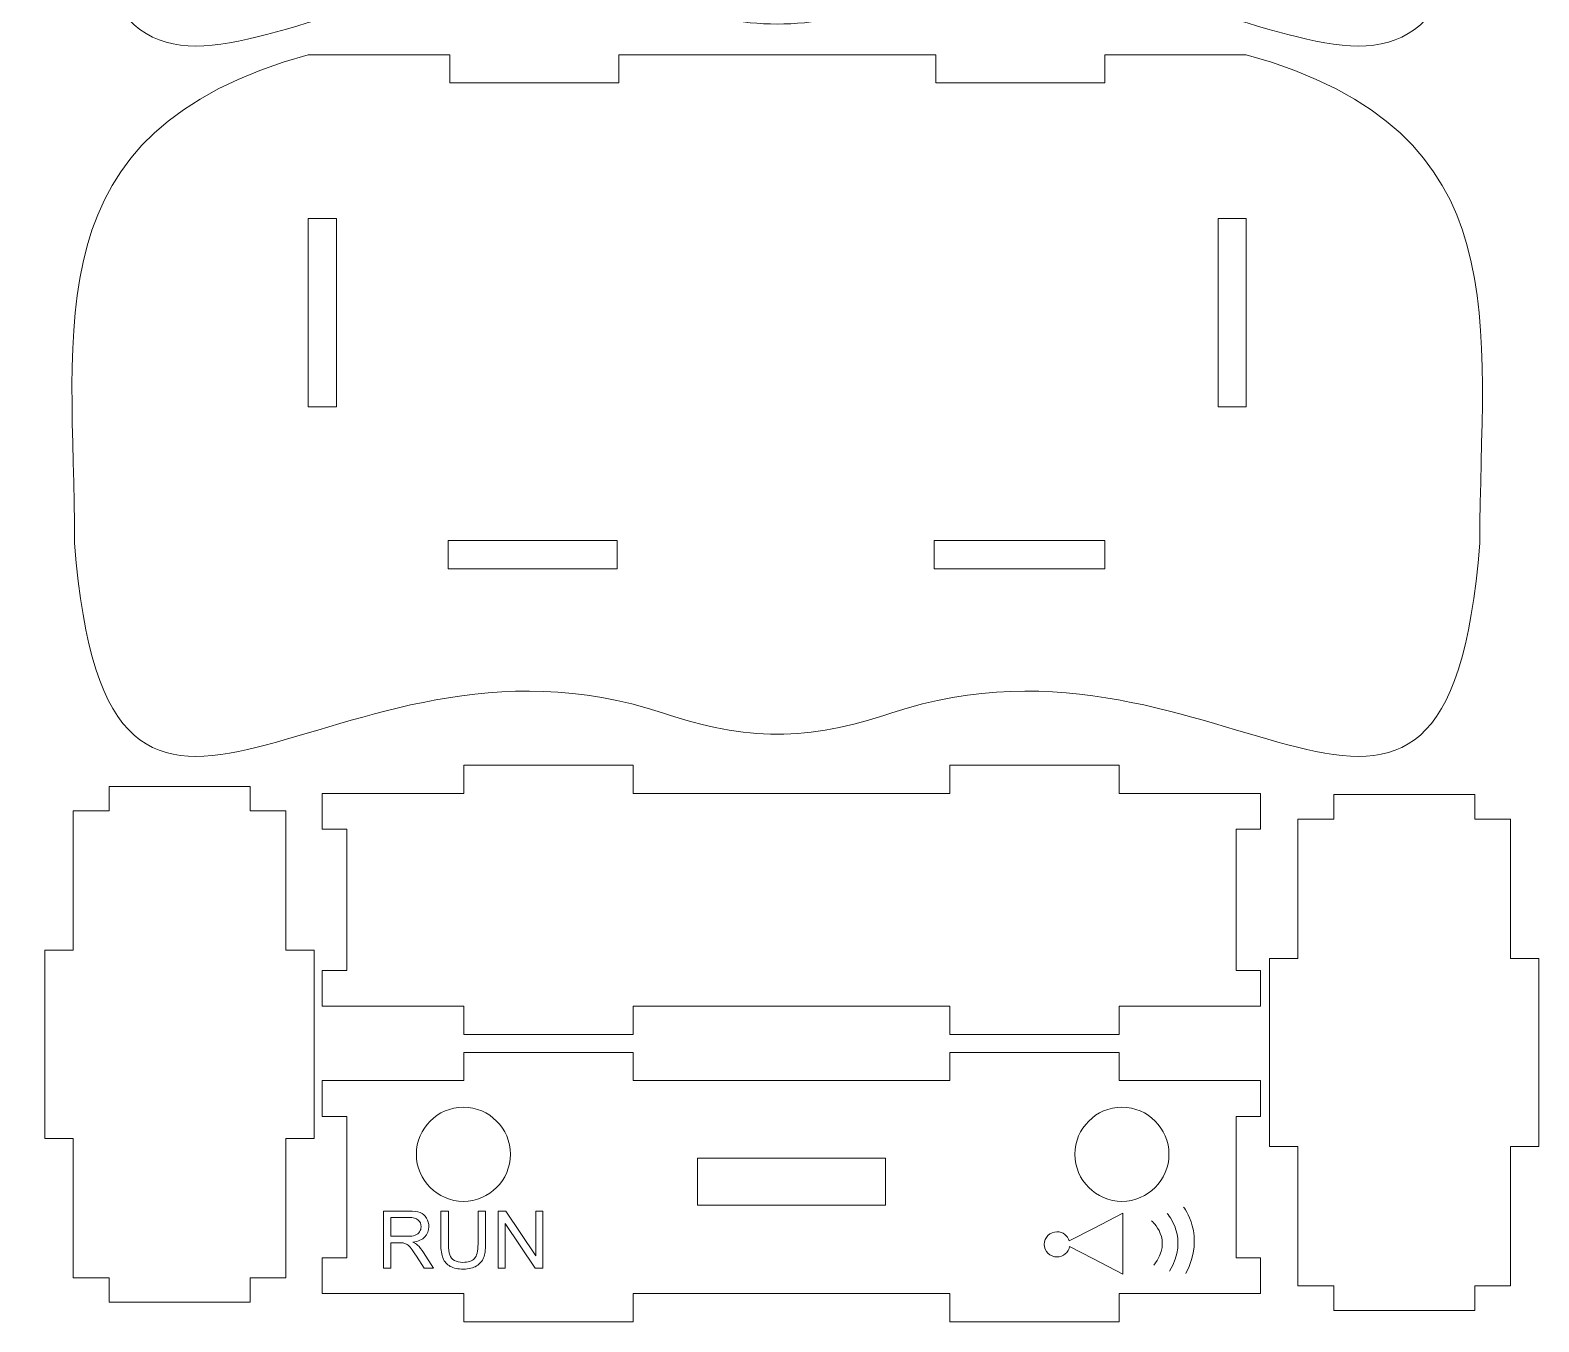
# Model space of a CAD drawing. Header units: millimetres. Extents: x -117 to 291, y -95 to 191.
# Drawn here: x -117.1 to 43.3, y -91.1 to 46.2 of the extents above; entities that cross this region are included whole.
import ezdxf

# ---------------------------------------------------------------- set-up
doc = ezdxf.new("R2010")
doc.units = ezdxf.units.MM
doc.header["$MEASUREMENT"] = 0
doc.layers.add('Camada 1', color=7, linetype='Continuous')

msp = doc.modelspace()

# ---------------------------------------------------------------- linework, layer by layer
at = {"layer": 'Camada 1', "color": 250, "lineweight": 20}
for points in [[(-87.5404, 6.1486), (-84.5404, 6.1486), (-84.5404, 26.1486), (-87.5404, 26.1486), (-87.5404, 6.1486)], [(9.2283, 6.1486), (12.2283, 6.1486), (12.2283, 26.1486), (9.2283, 26.1486), (9.2283, 6.1486)], [(-72.6654, -11.073), (-54.6654, -11.073), (-54.6654, -8.0732), (-72.6654, -8.0732), (-72.6654, -11.073)], [(-20.9779, -11.073), (-2.7979, -11.073), (-2.7979, -8.0732), (-20.9779, -8.0732), (-20.9779, -11.073)], [(-46.1302, -78.7267), (-26.1302, -78.7267), (-26.1302, -73.7267), (-46.1302, -73.7267), (-46.1302, -78.7267)]]:
    msp.add_lwpolyline(points, close=True, dxfattribs=at)
for points, knots in [([(-37.656, 119.0593), (-37.656, 119.0593), (-54.4853, 119.0593), (-54.4853, 119.0593), (-54.4853, 119.0593), (-54.4853, 116.0594), (-54.4853, 116.0594), (-54.4853, 116.0594), (-72.4853, 116.0594), (-72.4853, 116.0594), (-72.4853, 116.0594), (-72.4853, 119.0593), (-72.4853, 119.0593), (-72.4853, 119.0593), (-87.5404, 119.0593), (-87.5404, 119.0593), (-117.1013, 110.8153), (-112.3791, 90.4131), (-112.3791, 67.1277), (-108.8155, 21.5512), (-85.0414, 60.8943), (-49.8456, 49.0922), (-40.8216, 46.0662), (-34.4931, 46.0653), (-25.4664, 49.0922), (9.7291, 60.8946), (33.5035, 21.551), (37.0671, 67.1277), (37.0671, 90.4131), (41.7893, 110.8153), (12.2284, 119.0593), (12.2284, 119.0593), (-2.7978, 119.0593), (-2.7978, 119.0593), (-2.7978, 119.0593), (-2.7978, 116.0594), (-2.7978, 116.0594), (-2.7978, 116.0594), (-20.7978, 116.0594), (-20.7978, 116.0594), (-20.7978, 116.0594), (-20.7978, 119.0593), (-20.7978, 119.0593), (-20.7978, 119.0593), (-37.656, 119.0593), (-37.656, 119.0593)], [0, 0, 0, 0, 0.06666667, 0.06666667, 0.06666667, 0.13333333, 0.13333333, 0.13333333, 0.2, 0.2, 0.2, 0.26666667, 0.26666667, 0.26666667, 0.33333333, 0.33333333, 0.33333333, 0.4, 0.4, 0.4, 0.46666667, 0.46666667, 0.46666667, 0.53333333, 0.53333333, 0.53333333, 0.6, 0.6, 0.6, 0.66666667, 0.66666667, 0.66666667, 0.73333333, 0.73333333, 0.73333333, 0.8, 0.8, 0.8, 0.86666667, 0.86666667, 0.86666667, 0.93333333, 0.93333333, 0.93333333, 1, 1, 1, 1]), ([(-37.656, 43.5626), (-37.656, 43.5626), (-54.4853, 43.5626), (-54.4853, 43.5626), (-54.4853, 43.5626), (-54.4853, 40.5627), (-54.4853, 40.5627), (-54.4853, 40.5627), (-72.4853, 40.5627), (-72.4853, 40.5627), (-72.4853, 40.5627), (-72.4853, 43.5626), (-72.4853, 43.5626), (-72.4853, 43.5626), (-87.5404, 43.5626), (-87.5404, 43.5626), (-117.1013, 35.3186), (-112.3791, 14.9164), (-112.3791, -8.369), (-108.8155, -53.9455), (-85.0414, -14.6024), (-49.8456, -26.4045), (-40.8216, -29.4305), (-34.4931, -29.4314), (-25.4664, -26.4045), (9.7291, -14.6021), (33.5035, -53.9457), (37.0671, -8.369), (37.0671, 14.9164), (41.7893, 35.3186), (12.2284, 43.5626), (12.2284, 43.5626), (-2.7978, 43.5626), (-2.7978, 43.5626), (-2.7978, 43.5626), (-2.7978, 40.5627), (-2.7978, 40.5627), (-2.7978, 40.5627), (-20.7978, 40.5627), (-20.7978, 40.5627), (-20.7978, 40.5627), (-20.7978, 43.5626), (-20.7978, 43.5626), (-20.7978, 43.5626), (-37.656, 43.5626), (-37.656, 43.5626)], [0, 0, 0, 0, 0.06666667, 0.06666667, 0.06666667, 0.13333333, 0.13333333, 0.13333333, 0.2, 0.2, 0.2, 0.26666667, 0.26666667, 0.26666667, 0.33333333, 0.33333333, 0.33333333, 0.4, 0.4, 0.4, 0.46666667, 0.46666667, 0.46666667, 0.53333333, 0.53333333, 0.53333333, 0.6, 0.6, 0.6, 0.66666667, 0.66666667, 0.66666667, 0.73333333, 0.73333333, 0.73333333, 0.8, 0.8, 0.8, 0.86666667, 0.86666667, 0.86666667, 0.93333333, 0.93333333, 0.93333333, 1, 1, 1, 1]), ([(-70.974, -31.9525), (-70.974, -31.9525), (-52.974, -31.9525), (-52.974, -31.9525), (-52.974, -31.9525), (-52.974, -34.9525), (-52.974, -34.9525), (-52.974, -34.9525), (-19.2865, -34.9525), (-19.2865, -34.9525), (-19.2865, -34.9525), (-19.2865, -31.9525), (-19.2865, -31.9525), (-19.2865, -31.9525), (-1.2865, -31.9525), (-1.2865, -31.9525), (-1.2865, -31.9525), (-1.2865, -34.9525), (-1.2865, -34.9525), (-1.2865, -34.9525), (13.7397, -34.9525), (13.7397, -34.9525), (13.7397, -34.9525), (13.7397, -38.769), (13.7397, -38.769), (13.7397, -38.769), (11.1437, -38.769), (11.1437, -38.769), (11.1437, -38.769), (11.1437, -53.769), (11.1437, -53.769), (11.1437, -53.769), (13.7397, -53.769), (13.7397, -53.769), (13.7397, -53.769), (13.7397, -57.5855), (13.7397, -57.5855), (13.7397, -57.5855), (-1.2865, -57.5855), (-1.2865, -57.5855), (-1.2865, -57.5855), (-1.2865, -60.5854), (-1.2865, -60.5854), (-1.2865, -60.5854), (-19.2865, -60.5854), (-19.2865, -60.5854), (-19.2865, -60.5854), (-19.2865, -57.5855), (-19.2865, -57.5855), (-19.2865, -57.5855), (-52.974, -57.5855), (-52.974, -57.5855), (-52.974, -57.5855), (-52.974, -60.5854), (-52.974, -60.5854), (-52.974, -60.5854), (-70.974, -60.5854), (-70.974, -60.5854), (-70.974, -60.5854), (-70.974, -57.5855), (-70.974, -57.5855), (-70.974, -57.5855), (-86.0303, -57.5855), (-86.0303, -57.5855), (-86.0303, -57.5855), (-86.0303, -53.769), (-86.0303, -53.769), (-86.0303, -53.769), (-83.4343, -53.769), (-83.4343, -53.769), (-83.4343, -53.769), (-83.4343, -38.769), (-83.4343, -38.769), (-83.4343, -38.769), (-86.0303, -38.769), (-86.0303, -38.769), (-86.0303, -38.769), (-86.0303, -34.9525), (-86.0303, -34.9525), (-86.0303, -34.9525), (-70.974, -34.9525), (-70.974, -34.9525), (-70.974, -34.9525), (-70.974, -31.9525), (-70.974, -31.9525)], [0, 0, 0, 0, 0.03571429, 0.03571429, 0.03571429, 0.07142857, 0.07142857, 0.07142857, 0.10714286, 0.10714286, 0.10714286, 0.14285714, 0.14285714, 0.14285714, 0.17857143, 0.17857143, 0.17857143, 0.21428571, 0.21428571, 0.21428571, 0.25, 0.25, 0.25, 0.28571429, 0.28571429, 0.28571429, 0.32142857, 0.32142857, 0.32142857, 0.35714286, 0.35714286, 0.35714286, 0.39285714, 0.39285714, 0.39285714, 0.42857143, 0.42857143, 0.42857143, 0.46428571, 0.46428571, 0.46428571, 0.5, 0.5, 0.5, 0.53571429, 0.53571429, 0.53571429, 0.57142857, 0.57142857, 0.57142857, 0.60714286, 0.60714286, 0.60714286, 0.64285714, 0.64285714, 0.64285714, 0.67857143, 0.67857143, 0.67857143, 0.71428571, 0.71428571, 0.71428571, 0.75, 0.75, 0.75, 0.78571429, 0.78571429, 0.78571429, 0.82142857, 0.82142857, 0.82142857, 0.85714286, 0.85714286, 0.85714286, 0.89285714, 0.89285714, 0.89285714, 0.92857143, 0.92857143, 0.92857143, 0.96428571, 0.96428571, 0.96428571, 1, 1, 1, 1]), ([(-112.5273, -36.8087), (-112.5273, -36.8087), (-108.7123, -36.8087), (-108.7123, -36.8087), (-108.7123, -36.8087), (-108.7123, -34.2127), (-108.7123, -34.2127), (-108.7123, -34.2127), (-93.7123, -34.2127), (-93.7123, -34.2127), (-93.7123, -34.2127), (-93.7123, -36.8087), (-93.7123, -36.8087), (-93.7123, -36.8087), (-89.8973, -36.8087), (-89.8973, -36.8087), (-89.8973, -36.8087), (-89.8973, -51.6267), (-89.8973, -51.6267), (-89.8973, -51.6267), (-86.8973, -51.6267), (-86.8973, -51.6267), (-86.8973, -51.6267), (-86.8973, -71.6267), (-86.8973, -71.6267), (-86.8973, -71.6267), (-89.8973, -71.6267), (-89.8973, -71.6267), (-89.8973, -71.6267), (-89.8973, -86.4447), (-89.8973, -86.4447), (-89.8973, -86.4447), (-93.7123, -86.4447), (-93.7123, -86.4447), (-93.7123, -86.4447), (-93.7123, -89.0407), (-93.7123, -89.0407), (-93.7123, -89.0407), (-108.7123, -89.0407), (-108.7123, -89.0407), (-108.7123, -89.0407), (-108.7123, -86.4447), (-108.7123, -86.4447), (-108.7123, -86.4447), (-112.5273, -86.4447), (-112.5273, -86.4447), (-112.5273, -86.4447), (-112.5273, -71.6267), (-112.5273, -71.6267), (-112.5273, -71.6267), (-115.5273, -71.6267), (-115.5273, -71.6267), (-115.5273, -71.6267), (-115.5273, -51.6267), (-115.5273, -51.6267), (-115.5273, -51.6267), (-112.5273, -51.6267), (-112.5273, -51.6267), (-112.5273, -51.6267), (-112.5273, -36.8087), (-112.5273, -36.8087)], [0, 0, 0, 0, 0.05, 0.05, 0.05, 0.1, 0.1, 0.1, 0.15, 0.15, 0.15, 0.2, 0.2, 0.2, 0.25, 0.25, 0.25, 0.3, 0.3, 0.3, 0.35, 0.35, 0.35, 0.4, 0.4, 0.4, 0.45, 0.45, 0.45, 0.5, 0.5, 0.5, 0.55, 0.55, 0.55, 0.6, 0.6, 0.6, 0.65, 0.65, 0.65, 0.7, 0.7, 0.7, 0.75, 0.75, 0.75, 0.8, 0.8, 0.8, 0.85, 0.85, 0.85, 0.9, 0.9, 0.9, 0.95, 0.95, 0.95, 1, 1, 1, 1]), ([(17.7133, -37.6759), (17.7133, -37.6759), (21.5283, -37.6759), (21.5283, -37.6759), (21.5283, -37.6759), (21.5283, -35.0799), (21.5283, -35.0799), (21.5283, -35.0799), (36.5283, -35.0799), (36.5283, -35.0799), (36.5283, -35.0799), (36.5283, -37.6759), (36.5283, -37.6759), (36.5283, -37.6759), (40.3433, -37.6759), (40.3433, -37.6759), (40.3433, -37.6759), (40.3433, -52.4939), (40.3433, -52.4939), (40.3433, -52.4939), (43.3433, -52.4939), (43.3433, -52.4939), (43.3433, -52.4939), (43.3433, -72.4939), (43.3433, -72.4939), (43.3433, -72.4939), (40.3433, -72.4939), (40.3433, -72.4939), (40.3433, -72.4939), (40.3433, -87.3119), (40.3433, -87.3119), (40.3433, -87.3119), (36.5283, -87.3119), (36.5283, -87.3119), (36.5283, -87.3119), (36.5283, -89.9079), (36.5283, -89.9079), (36.5283, -89.9079), (21.5283, -89.9079), (21.5283, -89.9079), (21.5283, -89.9079), (21.5283, -87.3119), (21.5283, -87.3119), (21.5283, -87.3119), (17.7133, -87.3119), (17.7133, -87.3119), (17.7133, -87.3119), (17.7133, -72.4939), (17.7133, -72.4939), (17.7133, -72.4939), (14.7133, -72.4939), (14.7133, -72.4939), (14.7133, -72.4939), (14.7133, -52.4939), (14.7133, -52.4939), (14.7133, -52.4939), (17.7133, -52.4939), (17.7133, -52.4939), (17.7133, -52.4939), (17.7133, -37.6759), (17.7133, -37.6759)], [0, 0, 0, 0, 0.05, 0.05, 0.05, 0.1, 0.1, 0.1, 0.15, 0.15, 0.15, 0.2, 0.2, 0.2, 0.25, 0.25, 0.25, 0.3, 0.3, 0.3, 0.35, 0.35, 0.35, 0.4, 0.4, 0.4, 0.45, 0.45, 0.45, 0.5, 0.5, 0.5, 0.55, 0.55, 0.55, 0.6, 0.6, 0.6, 0.65, 0.65, 0.65, 0.7, 0.7, 0.7, 0.75, 0.75, 0.75, 0.8, 0.8, 0.8, 0.85, 0.85, 0.85, 0.9, 0.9, 0.9, 0.95, 0.95, 0.95, 1, 1, 1, 1]), ([(-70.974, -62.4854), (-70.974, -62.4854), (-52.974, -62.4854), (-52.974, -62.4854), (-52.974, -62.4854), (-52.974, -65.4854), (-52.974, -65.4854), (-52.974, -65.4854), (-19.2865, -65.4854), (-19.2865, -65.4854), (-19.2865, -65.4854), (-19.2865, -62.4854), (-19.2865, -62.4854), (-19.2865, -62.4854), (-1.2865, -62.4854), (-1.2865, -62.4854), (-1.2865, -62.4854), (-1.2865, -65.4854), (-1.2865, -65.4854), (-1.2865, -65.4854), (13.7397, -65.4854), (13.7397, -65.4854), (13.7397, -65.4854), (13.7397, -69.3019), (13.7397, -69.3019), (13.7397, -69.3019), (11.1437, -69.3019), (11.1437, -69.3019), (11.1437, -69.3019), (11.1437, -84.3019), (11.1437, -84.3019), (11.1437, -84.3019), (13.7397, -84.3019), (13.7397, -84.3019), (13.7397, -84.3019), (13.7397, -88.1184), (13.7397, -88.1184), (13.7397, -88.1184), (-1.2865, -88.1184), (-1.2865, -88.1184), (-1.2865, -88.1184), (-1.2865, -91.1183), (-1.2865, -91.1183), (-1.2865, -91.1183), (-19.2865, -91.1183), (-19.2865, -91.1183), (-19.2865, -91.1183), (-19.2865, -88.1184), (-19.2865, -88.1184), (-19.2865, -88.1184), (-52.974, -88.1184), (-52.974, -88.1184), (-52.974, -88.1184), (-52.974, -91.1183), (-52.974, -91.1183), (-52.974, -91.1183), (-70.974, -91.1183), (-70.974, -91.1183), (-70.974, -91.1183), (-70.974, -88.1184), (-70.974, -88.1184), (-70.974, -88.1184), (-86.0303, -88.1184), (-86.0303, -88.1184), (-86.0303, -88.1184), (-86.0303, -84.3019), (-86.0303, -84.3019), (-86.0303, -84.3019), (-83.4343, -84.3019), (-83.4343, -84.3019), (-83.4343, -84.3019), (-83.4343, -69.3019), (-83.4343, -69.3019), (-83.4343, -69.3019), (-86.0303, -69.3019), (-86.0303, -69.3019), (-86.0303, -69.3019), (-86.0303, -65.4854), (-86.0303, -65.4854), (-86.0303, -65.4854), (-70.974, -65.4854), (-70.974, -65.4854), (-70.974, -65.4854), (-70.974, -62.4854), (-70.974, -62.4854)], [0, 0, 0, 0, 0.03571429, 0.03571429, 0.03571429, 0.07142857, 0.07142857, 0.07142857, 0.10714286, 0.10714286, 0.10714286, 0.14285714, 0.14285714, 0.14285714, 0.17857143, 0.17857143, 0.17857143, 0.21428571, 0.21428571, 0.21428571, 0.25, 0.25, 0.25, 0.28571429, 0.28571429, 0.28571429, 0.32142857, 0.32142857, 0.32142857, 0.35714286, 0.35714286, 0.35714286, 0.39285714, 0.39285714, 0.39285714, 0.42857143, 0.42857143, 0.42857143, 0.46428571, 0.46428571, 0.46428571, 0.5, 0.5, 0.5, 0.53571429, 0.53571429, 0.53571429, 0.57142857, 0.57142857, 0.57142857, 0.60714286, 0.60714286, 0.60714286, 0.64285714, 0.64285714, 0.64285714, 0.67857143, 0.67857143, 0.67857143, 0.71428571, 0.71428571, 0.71428571, 0.75, 0.75, 0.75, 0.78571429, 0.78571429, 0.78571429, 0.82142857, 0.82142857, 0.82142857, 0.85714286, 0.85714286, 0.85714286, 0.89285714, 0.89285714, 0.89285714, 0.92857143, 0.92857143, 0.92857143, 0.96428571, 0.96428571, 0.96428571, 1, 1, 1, 1]), ([(-71.0291, -68.3142), (-73.7905, -68.3142), (-76.0291, -70.5528), (-76.0291, -73.3142), (-76.0291, -76.0756), (-73.7905, -78.3142), (-71.0291, -78.3142), (-68.2677, -78.3142), (-66.0291, -76.0756), (-66.0291, -73.3142), (-66.0291, -70.5528), (-68.2677, -68.3142), (-71.0291, -68.3142)], [0, 0, 0, 0, 0.25, 0.25, 0.25, 0.5, 0.5, 0.5, 0.75, 0.75, 0.75, 1, 1, 1, 1]), ([(-71.0291, -68.3142), (-73.7905, -68.3142), (-76.0291, -70.5528), (-76.0291, -73.3142), (-76.0291, -76.0756), (-73.7905, -78.3142), (-71.0291, -78.3142), (-68.2677, -78.3142), (-66.0291, -76.0756), (-66.0291, -73.3142), (-66.0291, -70.5528), (-68.2677, -68.3142), (-71.0291, -68.3142)], [0, 0, 0, 0, 0.25, 0.25, 0.25, 0.5, 0.5, 0.5, 0.75, 0.75, 0.75, 1, 1, 1, 1]), ([(-71.0291, -68.3142), (-73.7905, -68.3142), (-76.0291, -70.5528), (-76.0291, -73.3142), (-76.0291, -76.0756), (-73.7905, -78.3142), (-71.0291, -78.3142), (-68.2677, -78.3142), (-66.0291, -76.0756), (-66.0291, -73.3142), (-66.0291, -70.5528), (-68.2677, -68.3142), (-71.0291, -68.3142)], [0, 0, 0, 0, 0.25, 0.25, 0.25, 0.5, 0.5, 0.5, 0.75, 0.75, 0.75, 1, 1, 1, 1]), ([(-71.0291, -68.3142), (-73.7905, -68.3142), (-76.0291, -70.5528), (-76.0291, -73.3142), (-76.0291, -76.0756), (-73.7905, -78.3142), (-71.0291, -78.3142), (-68.2677, -78.3142), (-66.0291, -76.0756), (-66.0291, -73.3142), (-66.0291, -70.5528), (-68.2677, -68.3142), (-71.0291, -68.3142)], [0, 0, 0, 0, 0.25, 0.25, 0.25, 0.5, 0.5, 0.5, 0.75, 0.75, 0.75, 1, 1, 1, 1]), ([(-71.0291, -68.3142), (-73.7905, -68.3142), (-76.0291, -70.5528), (-76.0291, -73.3142), (-76.0291, -76.0756), (-73.7905, -78.3142), (-71.0291, -78.3142), (-68.2677, -78.3142), (-66.0291, -76.0756), (-66.0291, -73.3142), (-66.0291, -70.5528), (-68.2677, -68.3142), (-71.0291, -68.3142)], [0, 0, 0, 0, 0.25, 0.25, 0.25, 0.5, 0.5, 0.5, 0.75, 0.75, 0.75, 1, 1, 1, 1]), ([(-71.0291, -68.3142), (-73.7905, -68.3142), (-76.0291, -70.5528), (-76.0291, -73.3142), (-76.0291, -76.0756), (-73.7905, -78.3142), (-71.0291, -78.3142), (-68.2677, -78.3142), (-66.0291, -76.0756), (-66.0291, -73.3142), (-66.0291, -70.5528), (-68.2677, -68.3142), (-71.0291, -68.3142)], [0, 0, 0, 0, 0.25, 0.25, 0.25, 0.5, 0.5, 0.5, 0.75, 0.75, 0.75, 1, 1, 1, 1]), ([(-71.0291, -68.3142), (-73.7905, -68.3142), (-76.0291, -70.5528), (-76.0291, -73.3142), (-76.0291, -76.0756), (-73.7905, -78.3142), (-71.0291, -78.3142), (-68.2677, -78.3142), (-66.0291, -76.0756), (-66.0291, -73.3142), (-66.0291, -70.5528), (-68.2677, -68.3142), (-71.0291, -68.3142)], [0, 0, 0, 0, 0.25, 0.25, 0.25, 0.5, 0.5, 0.5, 0.75, 0.75, 0.75, 1, 1, 1, 1]), ([(-71.0291, -68.3142), (-73.7905, -68.3142), (-76.0291, -70.5528), (-76.0291, -73.3142), (-76.0291, -76.0756), (-73.7905, -78.3142), (-71.0291, -78.3142), (-68.2677, -78.3142), (-66.0291, -76.0757), (-66.0291, -73.3142), (-66.0291, -70.5528), (-68.2677, -68.3142), (-71.0291, -68.3142)], [0, 0, 0, 0, 0.25, 0.25, 0.25, 0.5, 0.5, 0.5, 0.75, 0.75, 0.75, 1, 1, 1, 1]), ([(-71.0291, -68.3142), (-73.7905, -68.3142), (-76.0291, -70.5528), (-76.0291, -73.3142), (-76.0291, -76.0756), (-73.7905, -78.3142), (-71.0291, -78.3142), (-68.2677, -78.3142), (-66.0291, -76.0757), (-66.0291, -73.3142), (-66.0291, -70.5528), (-68.2677, -68.3142), (-71.0291, -68.3142)], [0, 0, 0, 0, 0.25, 0.25, 0.25, 0.5, 0.5, 0.5, 0.75, 0.75, 0.75, 1, 1, 1, 1]), ([(-71.0291, -68.3142), (-73.7905, -68.3142), (-76.0291, -70.5528), (-76.0291, -73.3142), (-76.0291, -76.0756), (-73.7905, -78.3142), (-71.0291, -78.3142), (-68.2677, -78.3142), (-66.0291, -76.0757), (-66.0291, -73.3142), (-66.0291, -70.5528), (-68.2677, -68.3142), (-71.0291, -68.3142)], [0, 0, 0, 0, 0.25, 0.25, 0.25, 0.5, 0.5, 0.5, 0.75, 0.75, 0.75, 1, 1, 1, 1]), ([(-71.0291, -68.3142), (-73.7905, -68.3142), (-76.0291, -70.5528), (-76.0291, -73.3142), (-76.0291, -76.0756), (-73.7905, -78.3142), (-71.0291, -78.3142), (-68.2677, -78.3142), (-66.0291, -76.0757), (-66.0291, -73.3142), (-66.0291, -70.5528), (-68.2677, -68.3142), (-71.0291, -68.3142)], [0, 0, 0, 0, 0.25, 0.25, 0.25, 0.5, 0.5, 0.5, 0.75, 0.75, 0.75, 1, 1, 1, 1]), ([(-71.0291, -68.3142), (-73.7905, -68.3142), (-76.0291, -70.5528), (-76.0291, -73.3142), (-76.0291, -76.0756), (-73.7905, -78.3142), (-71.0291, -78.3142), (-68.2677, -78.3142), (-66.0291, -76.0757), (-66.0291, -73.3142), (-66.0291, -70.5528), (-68.2677, -68.3142), (-71.0291, -68.3142)], [0, 0, 0, 0, 0.25, 0.25, 0.25, 0.5, 0.5, 0.5, 0.75, 0.75, 0.75, 1, 1, 1, 1]), ([(-71.0291, -68.3142), (-73.7905, -68.3142), (-76.0291, -70.5528), (-76.0291, -73.3142), (-76.0291, -76.0756), (-73.7905, -78.3142), (-71.0291, -78.3142), (-68.2677, -78.3142), (-66.0291, -76.0757), (-66.0291, -73.3142), (-66.0291, -70.5528), (-68.2677, -68.3142), (-71.0291, -68.3142)], [0, 0, 0, 0, 0.25, 0.25, 0.25, 0.5, 0.5, 0.5, 0.75, 0.75, 0.75, 1, 1, 1, 1]), ([(-71.0291, -68.3142), (-73.7905, -68.3142), (-76.0291, -70.5528), (-76.0291, -73.3142), (-76.0291, -76.0756), (-73.7905, -78.3142), (-71.0291, -78.3142), (-68.2677, -78.3142), (-66.0291, -76.0757), (-66.0291, -73.3142), (-66.0291, -70.5528), (-68.2677, -68.3142), (-71.0291, -68.3142)], [0, 0, 0, 0, 0.25, 0.25, 0.25, 0.5, 0.5, 0.5, 0.75, 0.75, 0.75, 1, 1, 1, 1]), ([(-71.0291, -68.3142), (-73.7905, -68.3142), (-76.0291, -70.5528), (-76.0291, -73.3142), (-76.0291, -76.0756), (-73.7905, -78.3142), (-71.0291, -78.3142), (-68.2677, -78.3142), (-66.0291, -76.0757), (-66.0291, -73.3142), (-66.0291, -70.5528), (-68.2677, -68.3142), (-71.0291, -68.3142)], [0, 0, 0, 0, 0.25, 0.25, 0.25, 0.5, 0.5, 0.5, 0.75, 0.75, 0.75, 1, 1, 1, 1]), ([(-71.0291, -68.3142), (-73.7905, -68.3142), (-76.0291, -70.5528), (-76.0291, -73.3142), (-76.0291, -76.0756), (-73.7905, -78.3142), (-71.0291, -78.3142), (-68.2677, -78.3142), (-66.0291, -76.0757), (-66.0291, -73.3142), (-66.0291, -70.5528), (-68.2677, -68.3142), (-71.0291, -68.3142)], [0, 0, 0, 0, 0.25, 0.25, 0.25, 0.5, 0.5, 0.5, 0.75, 0.75, 0.75, 1, 1, 1, 1]), ([(-71.0291, -68.3142), (-73.7905, -68.3142), (-76.0291, -70.5528), (-76.0291, -73.3142), (-76.0291, -76.0756), (-73.7905, -78.3142), (-71.0291, -78.3142), (-68.2677, -78.3142), (-66.0291, -76.0757), (-66.0291, -73.3142), (-66.0291, -70.5528), (-68.2677, -68.3142), (-71.0291, -68.3142)], [0, 0, 0, 0, 0.25, 0.25, 0.25, 0.5, 0.5, 0.5, 0.75, 0.75, 0.75, 1, 1, 1, 1]), ([(-71.0291, -68.3142), (-73.7905, -68.3142), (-76.0291, -70.5528), (-76.0291, -73.3142), (-76.0291, -76.0756), (-73.7905, -78.3142), (-71.0291, -78.3142), (-68.2677, -78.3142), (-66.0291, -76.0757), (-66.0291, -73.3142), (-66.0291, -70.5528), (-68.2677, -68.3142), (-71.0291, -68.3142)], [0, 0, 0, 0, 0.25, 0.25, 0.25, 0.5, 0.5, 0.5, 0.75, 0.75, 0.75, 1, 1, 1, 1]), ([(-71.0291, -68.3142), (-73.7905, -68.3142), (-76.0291, -70.5528), (-76.0291, -73.3142), (-76.0291, -76.0756), (-73.7905, -78.3142), (-71.0291, -78.3142), (-68.2677, -78.3142), (-66.0291, -76.0757), (-66.0291, -73.3142), (-66.0291, -70.5528), (-68.2677, -68.3142), (-71.0291, -68.3142)], [0, 0, 0, 0, 0.25, 0.25, 0.25, 0.5, 0.5, 0.5, 0.75, 0.75, 0.75, 1, 1, 1, 1]), ([(-71.0291, -68.3142), (-73.7905, -68.3142), (-76.0291, -70.5528), (-76.0291, -73.3142), (-76.0291, -76.0756), (-73.7905, -78.3142), (-71.0291, -78.3142), (-68.2677, -78.3142), (-66.0291, -76.0757), (-66.0291, -73.3142), (-66.0291, -70.5528), (-68.2677, -68.3142), (-71.0291, -68.3142)], [0, 0, 0, 0, 0.25, 0.25, 0.25, 0.5, 0.5, 0.5, 0.75, 0.75, 0.75, 1, 1, 1, 1]), ([(-71.0291, -68.3142), (-73.7905, -68.3142), (-76.0291, -70.5528), (-76.0291, -73.3142), (-76.0291, -76.0756), (-73.7905, -78.3142), (-71.0291, -78.3142), (-68.2677, -78.3142), (-66.0291, -76.0757), (-66.0291, -73.3142), (-66.0291, -70.5528), (-68.2677, -68.3142), (-71.0291, -68.3142)], [0, 0, 0, 0, 0.25, 0.25, 0.25, 0.5, 0.5, 0.5, 0.75, 0.75, 0.75, 1, 1, 1, 1]), ([(-71.0291, -68.3142), (-73.7905, -68.3142), (-76.0291, -70.5528), (-76.0291, -73.3142), (-76.0291, -76.0756), (-73.7905, -78.3142), (-71.0291, -78.3142), (-68.2677, -78.3142), (-66.0291, -76.0756), (-66.0291, -73.3142), (-66.0291, -70.5528), (-68.2677, -68.3142), (-71.0291, -68.3142)], [0, 0, 0, 0, 0.25, 0.25, 0.25, 0.5, 0.5, 0.5, 0.75, 0.75, 0.75, 1, 1, 1, 1]), ([(-71.0291, -68.3142), (-73.7905, -68.3142), (-76.0291, -70.5528), (-76.0291, -73.3142), (-76.0291, -76.0756), (-73.7905, -78.3142), (-71.0291, -78.3142), (-68.2677, -78.3142), (-66.0291, -76.0756), (-66.0291, -73.3142), (-66.0291, -70.5528), (-68.2677, -68.3142), (-71.0291, -68.3142)], [0, 0, 0, 0, 0.25, 0.25, 0.25, 0.5, 0.5, 0.5, 0.75, 0.75, 0.75, 1, 1, 1, 1]), ([(-71.0291, -68.3142), (-73.7905, -68.3142), (-76.0291, -70.5528), (-76.0291, -73.3142), (-76.0291, -76.0756), (-73.7905, -78.3142), (-71.0291, -78.3142), (-68.2677, -78.3142), (-66.0291, -76.0756), (-66.0291, -73.3142), (-66.0291, -70.5528), (-68.2677, -68.3142), (-71.0291, -68.3142)], [0, 0, 0, 0, 0.25, 0.25, 0.25, 0.5, 0.5, 0.5, 0.75, 0.75, 0.75, 1, 1, 1, 1]), ([(-71.0291, -68.3142), (-73.7905, -68.3142), (-76.0291, -70.5528), (-76.0291, -73.3142), (-76.0291, -76.0756), (-73.7905, -78.3142), (-71.0291, -78.3142), (-68.2677, -78.3142), (-66.0291, -76.0756), (-66.0291, -73.3142), (-66.0291, -70.5528), (-68.2677, -68.3142), (-71.0291, -68.3142)], [0, 0, 0, 0, 0.25, 0.25, 0.25, 0.5, 0.5, 0.5, 0.75, 0.75, 0.75, 1, 1, 1, 1]), ([(-71.0291, -68.3142), (-73.7905, -68.3142), (-76.0291, -70.5528), (-76.0291, -73.3142), (-76.0291, -76.0756), (-73.7905, -78.3142), (-71.0291, -78.3142), (-68.2677, -78.3142), (-66.0291, -76.0756), (-66.0291, -73.3142), (-66.0291, -70.5528), (-68.2677, -68.3142), (-71.0291, -68.3142)], [0, 0, 0, 0, 0.25, 0.25, 0.25, 0.5, 0.5, 0.5, 0.75, 0.75, 0.75, 1, 1, 1, 1]), ([(-71.0291, -68.3142), (-73.7905, -68.3142), (-76.0291, -70.5528), (-76.0291, -73.3142), (-76.0291, -76.0756), (-73.7905, -78.3142), (-71.0291, -78.3142), (-68.2677, -78.3142), (-66.0291, -76.0756), (-66.0291, -73.3142), (-66.0291, -70.5528), (-68.2677, -68.3142), (-71.0291, -68.3142)], [0, 0, 0, 0, 0.25, 0.25, 0.25, 0.5, 0.5, 0.5, 0.75, 0.75, 0.75, 1, 1, 1, 1]), ([(-71.0291, -68.3142), (-73.7905, -68.3142), (-76.0291, -70.5528), (-76.0291, -73.3142), (-76.0291, -76.0756), (-73.7905, -78.3142), (-71.0291, -78.3142), (-68.2677, -78.3142), (-66.0291, -76.0756), (-66.0291, -73.3142), (-66.0291, -70.5528), (-68.2677, -68.3142), (-71.0291, -68.3142)], [0, 0, 0, 0, 0.25, 0.25, 0.25, 0.5, 0.5, 0.5, 0.75, 0.75, 0.75, 1, 1, 1, 1]), ([(-71.0291, -68.3142), (-73.7905, -68.3142), (-76.0291, -70.5528), (-76.0291, -73.3142), (-76.0291, -76.0756), (-73.7905, -78.3142), (-71.0291, -78.3142), (-68.2677, -78.3142), (-66.0291, -76.0757), (-66.0291, -73.3142), (-66.0291, -70.5528), (-68.2677, -68.3142), (-71.0291, -68.3142)], [0, 0, 0, 0, 0.25, 0.25, 0.25, 0.5, 0.5, 0.5, 0.75, 0.75, 0.75, 1, 1, 1, 1]), ([(-71.0291, -68.3142), (-73.7905, -68.3142), (-76.0291, -70.5528), (-76.0291, -73.3142), (-76.0291, -76.0756), (-73.7905, -78.3142), (-71.0291, -78.3142), (-68.2677, -78.3142), (-66.0291, -76.0757), (-66.0291, -73.3142), (-66.0291, -70.5528), (-68.2677, -68.3142), (-71.0291, -68.3142)], [0, 0, 0, 0, 0.25, 0.25, 0.25, 0.5, 0.5, 0.5, 0.75, 0.75, 0.75, 1, 1, 1, 1]), ([(-71.0291, -68.3142), (-73.7905, -68.3142), (-76.0291, -70.5528), (-76.0291, -73.3142), (-76.0291, -76.0756), (-73.7905, -78.3142), (-71.0291, -78.3142), (-68.2677, -78.3142), (-66.0291, -76.0757), (-66.0291, -73.3142), (-66.0291, -70.5528), (-68.2677, -68.3142), (-71.0291, -68.3142)], [0, 0, 0, 0, 0.25, 0.25, 0.25, 0.5, 0.5, 0.5, 0.75, 0.75, 0.75, 1, 1, 1, 1]), ([(-71.0291, -68.3142), (-73.7905, -68.3142), (-76.0291, -70.5528), (-76.0291, -73.3142), (-76.0291, -76.0756), (-73.7905, -78.3142), (-71.0291, -78.3142), (-68.2677, -78.3142), (-66.0291, -76.0757), (-66.0291, -73.3142), (-66.0291, -70.5528), (-68.2677, -68.3142), (-71.0291, -68.3142)], [0, 0, 0, 0, 0.25, 0.25, 0.25, 0.5, 0.5, 0.5, 0.75, 0.75, 0.75, 1, 1, 1, 1]), ([(-71.0291, -68.3142), (-73.7905, -68.3142), (-76.0291, -70.5528), (-76.0291, -73.3142), (-76.0291, -76.0756), (-73.7905, -78.3142), (-71.0291, -78.3142), (-68.2677, -78.3142), (-66.0291, -76.0757), (-66.0291, -73.3142), (-66.0291, -70.5528), (-68.2677, -68.3142), (-71.0291, -68.3142)], [0, 0, 0, 0, 0.25, 0.25, 0.25, 0.5, 0.5, 0.5, 0.75, 0.75, 0.75, 1, 1, 1, 1]), ([(-71.0291, -68.3142), (-73.7905, -68.3142), (-76.0291, -70.5528), (-76.0291, -73.3142), (-76.0291, -76.0756), (-73.7905, -78.3142), (-71.0291, -78.3142), (-68.2677, -78.3142), (-66.0291, -76.0757), (-66.0291, -73.3142), (-66.0291, -70.5528), (-68.2677, -68.3142), (-71.0291, -68.3142)], [0, 0, 0, 0, 0.25, 0.25, 0.25, 0.5, 0.5, 0.5, 0.75, 0.75, 0.75, 1, 1, 1, 1]), ([(-71.0291, -68.3142), (-73.7905, -68.3142), (-76.0291, -70.5528), (-76.0291, -73.3142), (-76.0291, -76.0756), (-73.7905, -78.3142), (-71.0291, -78.3142), (-68.2677, -78.3142), (-66.0291, -76.0757), (-66.0291, -73.3142), (-66.0291, -70.5528), (-68.2677, -68.3142), (-71.0291, -68.3142)], [0, 0, 0, 0, 0.25, 0.25, 0.25, 0.5, 0.5, 0.5, 0.75, 0.75, 0.75, 1, 1, 1, 1]), ([(-71.0291, -68.3142), (-73.7905, -68.3142), (-76.0291, -70.5528), (-76.0291, -73.3142), (-76.0291, -76.0756), (-73.7905, -78.3142), (-71.0291, -78.3142), (-68.2677, -78.3142), (-66.0291, -76.0757), (-66.0291, -73.3142), (-66.0291, -70.5528), (-68.2677, -68.3142), (-71.0291, -68.3142)], [0, 0, 0, 0, 0.25, 0.25, 0.25, 0.5, 0.5, 0.5, 0.75, 0.75, 0.75, 1, 1, 1, 1]), ([(-71.0291, -68.3142), (-73.7905, -68.3142), (-76.0291, -70.5528), (-76.0291, -73.3142), (-76.0291, -76.0756), (-73.7905, -78.3142), (-71.0291, -78.3142), (-68.2677, -78.3142), (-66.0291, -76.0757), (-66.0291, -73.3142), (-66.0291, -70.5528), (-68.2677, -68.3142), (-71.0291, -68.3142)], [0, 0, 0, 0, 0.25, 0.25, 0.25, 0.5, 0.5, 0.5, 0.75, 0.75, 0.75, 1, 1, 1, 1]), ([(-71.0291, -68.3142), (-73.7905, -68.3142), (-76.0291, -70.5528), (-76.0291, -73.3142), (-76.0291, -76.0756), (-73.7905, -78.3142), (-71.0291, -78.3142), (-68.2677, -78.3142), (-66.0291, -76.0757), (-66.0291, -73.3142), (-66.0291, -70.5528), (-68.2677, -68.3142), (-71.0291, -68.3142)], [0, 0, 0, 0, 0.25, 0.25, 0.25, 0.5, 0.5, 0.5, 0.75, 0.75, 0.75, 1, 1, 1, 1]), ([(-71.0291, -68.3142), (-73.7905, -68.3142), (-76.0291, -70.5528), (-76.0291, -73.3142), (-76.0291, -76.0756), (-73.7905, -78.3142), (-71.0291, -78.3142), (-68.2677, -78.3142), (-66.0291, -76.0757), (-66.0291, -73.3142), (-66.0291, -70.5528), (-68.2677, -68.3142), (-71.0291, -68.3142)], [0, 0, 0, 0, 0.25, 0.25, 0.25, 0.5, 0.5, 0.5, 0.75, 0.75, 0.75, 1, 1, 1, 1]), ([(-71.0291, -68.3142), (-73.7905, -68.3142), (-76.0291, -70.5528), (-76.0291, -73.3142), (-76.0291, -76.0756), (-73.7905, -78.3142), (-71.0291, -78.3142), (-68.2677, -78.3142), (-66.0291, -76.0757), (-66.0291, -73.3142), (-66.0291, -70.5528), (-68.2677, -68.3142), (-71.0291, -68.3142)], [0, 0, 0, 0, 0.25, 0.25, 0.25, 0.5, 0.5, 0.5, 0.75, 0.75, 0.75, 1, 1, 1, 1]), ([(-71.0291, -68.3142), (-73.7905, -68.3142), (-76.0291, -70.5528), (-76.0291, -73.3142), (-76.0291, -76.0756), (-73.7905, -78.3142), (-71.0291, -78.3142), (-68.2677, -78.3142), (-66.0291, -76.0757), (-66.0291, -73.3142), (-66.0291, -70.5528), (-68.2677, -68.3142), (-71.0291, -68.3142)], [0, 0, 0, 0, 0.25, 0.25, 0.25, 0.5, 0.5, 0.5, 0.75, 0.75, 0.75, 1, 1, 1, 1]), ([(-71.0291, -68.3142), (-73.7905, -68.3142), (-76.0291, -70.5528), (-76.0291, -73.3142), (-76.0291, -76.0756), (-73.7905, -78.3142), (-71.0291, -78.3142), (-68.2677, -78.3142), (-66.0291, -76.0757), (-66.0291, -73.3142), (-66.0291, -70.5528), (-68.2677, -68.3142), (-71.0291, -68.3142)], [0, 0, 0, 0, 0.25, 0.25, 0.25, 0.5, 0.5, 0.5, 0.75, 0.75, 0.75, 1, 1, 1, 1]), ([(-0.9912, -68.3142), (-3.7526, -68.3142), (-5.9912, -70.5528), (-5.9912, -73.3142), (-5.9912, -76.0756), (-3.7526, -78.3142), (-0.9912, -78.3142), (1.7702, -78.3142), (4.0088, -76.0756), (4.0088, -73.3142), (4.0088, -70.5528), (1.7702, -68.3142), (-0.9912, -68.3142)], [0, 0, 0, 0, 0.25, 0.25, 0.25, 0.5, 0.5, 0.5, 0.75, 0.75, 0.75, 1, 1, 1, 1]), ([(-0.9912, -68.3142), (-3.7526, -68.3142), (-5.9912, -70.5528), (-5.9912, -73.3142), (-5.9912, -76.0756), (-3.7526, -78.3142), (-0.9912, -78.3142), (1.7702, -78.3142), (4.0088, -76.0756), (4.0088, -73.3142), (4.0088, -70.5528), (1.7702, -68.3142), (-0.9912, -68.3142)], [0, 0, 0, 0, 0.25, 0.25, 0.25, 0.5, 0.5, 0.5, 0.75, 0.75, 0.75, 1, 1, 1, 1]), ([(-0.9912, -68.3142), (-3.7526, -68.3142), (-5.9912, -70.5528), (-5.9912, -73.3142), (-5.9912, -76.0756), (-3.7526, -78.3142), (-0.9912, -78.3142), (1.7702, -78.3142), (4.0088, -76.0756), (4.0088, -73.3142), (4.0088, -70.5528), (1.7702, -68.3142), (-0.9912, -68.3142)], [0, 0, 0, 0, 0.25, 0.25, 0.25, 0.5, 0.5, 0.5, 0.75, 0.75, 0.75, 1, 1, 1, 1]), ([(-0.9912, -68.3142), (-3.7526, -68.3142), (-5.9912, -70.5528), (-5.9912, -73.3142), (-5.9912, -76.0756), (-3.7526, -78.3142), (-0.9912, -78.3142), (1.7702, -78.3142), (4.0088, -76.0756), (4.0088, -73.3142), (4.0088, -70.5528), (1.7702, -68.3142), (-0.9912, -68.3142)], [0, 0, 0, 0, 0.25, 0.25, 0.25, 0.5, 0.5, 0.5, 0.75, 0.75, 0.75, 1, 1, 1, 1]), ([(-0.9912, -68.3142), (-3.7526, -68.3142), (-5.9912, -70.5528), (-5.9912, -73.3142), (-5.9912, -76.0756), (-3.7526, -78.3142), (-0.9912, -78.3142), (1.7702, -78.3142), (4.0088, -76.0756), (4.0088, -73.3142), (4.0088, -70.5528), (1.7702, -68.3142), (-0.9912, -68.3142)], [0, 0, 0, 0, 0.25, 0.25, 0.25, 0.5, 0.5, 0.5, 0.75, 0.75, 0.75, 1, 1, 1, 1]), ([(-0.9912, -68.3142), (-3.7526, -68.3142), (-5.9912, -70.5528), (-5.9912, -73.3142), (-5.9912, -76.0756), (-3.7526, -78.3142), (-0.9912, -78.3142), (1.7702, -78.3142), (4.0088, -76.0756), (4.0088, -73.3142), (4.0088, -70.5528), (1.7702, -68.3142), (-0.9912, -68.3142)], [0, 0, 0, 0, 0.25, 0.25, 0.25, 0.5, 0.5, 0.5, 0.75, 0.75, 0.75, 1, 1, 1, 1]), ([(-0.9912, -68.3142), (-3.7526, -68.3142), (-5.9912, -70.5528), (-5.9912, -73.3142), (-5.9912, -76.0756), (-3.7526, -78.3142), (-0.9912, -78.3142), (1.7702, -78.3142), (4.0088, -76.0756), (4.0088, -73.3142), (4.0088, -70.5528), (1.7702, -68.3142), (-0.9912, -68.3142)], [0, 0, 0, 0, 0.25, 0.25, 0.25, 0.5, 0.5, 0.5, 0.75, 0.75, 0.75, 1, 1, 1, 1]), ([(-0.9912, -68.3142), (-3.7526, -68.3142), (-5.9912, -70.5528), (-5.9912, -73.3142), (-5.9912, -76.0756), (-3.7526, -78.3142), (-0.9912, -78.3142), (1.7702, -78.3142), (4.0088, -76.0757), (4.0088, -73.3142), (4.0088, -70.5528), (1.7702, -68.3142), (-0.9912, -68.3142)], [0, 0, 0, 0, 0.25, 0.25, 0.25, 0.5, 0.5, 0.5, 0.75, 0.75, 0.75, 1, 1, 1, 1]), ([(-0.9912, -68.3142), (-3.7526, -68.3142), (-5.9912, -70.5528), (-5.9912, -73.3142), (-5.9912, -76.0756), (-3.7526, -78.3142), (-0.9912, -78.3142), (1.7702, -78.3142), (4.0088, -76.0757), (4.0088, -73.3142), (4.0088, -70.5528), (1.7702, -68.3142), (-0.9912, -68.3142)], [0, 0, 0, 0, 0.25, 0.25, 0.25, 0.5, 0.5, 0.5, 0.75, 0.75, 0.75, 1, 1, 1, 1]), ([(-0.9912, -68.3142), (-3.7526, -68.3142), (-5.9912, -70.5528), (-5.9912, -73.3142), (-5.9912, -76.0756), (-3.7526, -78.3142), (-0.9912, -78.3142), (1.7702, -78.3142), (4.0088, -76.0757), (4.0088, -73.3142), (4.0088, -70.5528), (1.7702, -68.3142), (-0.9912, -68.3142)], [0, 0, 0, 0, 0.25, 0.25, 0.25, 0.5, 0.5, 0.5, 0.75, 0.75, 0.75, 1, 1, 1, 1]), ([(-0.9912, -68.3142), (-3.7526, -68.3142), (-5.9912, -70.5528), (-5.9912, -73.3142), (-5.9912, -76.0756), (-3.7526, -78.3142), (-0.9912, -78.3142), (1.7702, -78.3142), (4.0088, -76.0757), (4.0088, -73.3142), (4.0088, -70.5528), (1.7702, -68.3142), (-0.9912, -68.3142)], [0, 0, 0, 0, 0.25, 0.25, 0.25, 0.5, 0.5, 0.5, 0.75, 0.75, 0.75, 1, 1, 1, 1]), ([(-0.9912, -68.3142), (-3.7526, -68.3142), (-5.9912, -70.5528), (-5.9912, -73.3142), (-5.9912, -76.0756), (-3.7526, -78.3142), (-0.9912, -78.3142), (1.7702, -78.3142), (4.0088, -76.0757), (4.0088, -73.3142), (4.0088, -70.5528), (1.7702, -68.3142), (-0.9912, -68.3142)], [0, 0, 0, 0, 0.25, 0.25, 0.25, 0.5, 0.5, 0.5, 0.75, 0.75, 0.75, 1, 1, 1, 1]), ([(-0.9912, -68.3142), (-3.7526, -68.3142), (-5.9912, -70.5528), (-5.9912, -73.3142), (-5.9912, -76.0756), (-3.7526, -78.3142), (-0.9912, -78.3142), (1.7702, -78.3142), (4.0088, -76.0757), (4.0088, -73.3142), (4.0088, -70.5528), (1.7702, -68.3142), (-0.9912, -68.3142)], [0, 0, 0, 0, 0.25, 0.25, 0.25, 0.5, 0.5, 0.5, 0.75, 0.75, 0.75, 1, 1, 1, 1]), ([(-0.9912, -68.3142), (-3.7526, -68.3142), (-5.9912, -70.5528), (-5.9912, -73.3142), (-5.9912, -76.0756), (-3.7526, -78.3142), (-0.9912, -78.3142), (1.7702, -78.3142), (4.0088, -76.0757), (4.0088, -73.3142), (4.0088, -70.5528), (1.7702, -68.3142), (-0.9912, -68.3142)], [0, 0, 0, 0, 0.25, 0.25, 0.25, 0.5, 0.5, 0.5, 0.75, 0.75, 0.75, 1, 1, 1, 1]), ([(-0.9912, -68.3142), (-3.7526, -68.3142), (-5.9912, -70.5528), (-5.9912, -73.3142), (-5.9912, -76.0756), (-3.7526, -78.3142), (-0.9912, -78.3142), (1.7702, -78.3142), (4.0088, -76.0757), (4.0088, -73.3142), (4.0088, -70.5528), (1.7702, -68.3142), (-0.9912, -68.3142)], [0, 0, 0, 0, 0.25, 0.25, 0.25, 0.5, 0.5, 0.5, 0.75, 0.75, 0.75, 1, 1, 1, 1]), ([(-0.9912, -68.3142), (-3.7526, -68.3142), (-5.9912, -70.5528), (-5.9912, -73.3142), (-5.9912, -76.0756), (-3.7526, -78.3142), (-0.9912, -78.3142), (1.7702, -78.3142), (4.0088, -76.0757), (4.0088, -73.3142), (4.0088, -70.5528), (1.7702, -68.3142), (-0.9912, -68.3142)], [0, 0, 0, 0, 0.25, 0.25, 0.25, 0.5, 0.5, 0.5, 0.75, 0.75, 0.75, 1, 1, 1, 1]), ([(-0.9912, -68.3142), (-3.7526, -68.3142), (-5.9912, -70.5528), (-5.9912, -73.3142), (-5.9912, -76.0756), (-3.7526, -78.3142), (-0.9912, -78.3142), (1.7702, -78.3142), (4.0088, -76.0757), (4.0088, -73.3142), (4.0088, -70.5528), (1.7702, -68.3142), (-0.9912, -68.3142)], [0, 0, 0, 0, 0.25, 0.25, 0.25, 0.5, 0.5, 0.5, 0.75, 0.75, 0.75, 1, 1, 1, 1]), ([(-0.9912, -68.3142), (-3.7526, -68.3142), (-5.9912, -70.5528), (-5.9912, -73.3142), (-5.9912, -76.0756), (-3.7526, -78.3142), (-0.9912, -78.3142), (1.7702, -78.3142), (4.0088, -76.0757), (4.0088, -73.3142), (4.0088, -70.5528), (1.7702, -68.3142), (-0.9912, -68.3142)], [0, 0, 0, 0, 0.25, 0.25, 0.25, 0.5, 0.5, 0.5, 0.75, 0.75, 0.75, 1, 1, 1, 1]), ([(-0.9912, -68.3142), (-3.7526, -68.3142), (-5.9912, -70.5528), (-5.9912, -73.3142), (-5.9912, -76.0756), (-3.7526, -78.3142), (-0.9912, -78.3142), (1.7702, -78.3142), (4.0088, -76.0757), (4.0088, -73.3142), (4.0088, -70.5528), (1.7702, -68.3142), (-0.9912, -68.3142)], [0, 0, 0, 0, 0.25, 0.25, 0.25, 0.5, 0.5, 0.5, 0.75, 0.75, 0.75, 1, 1, 1, 1]), ([(-0.9912, -68.3142), (-3.7526, -68.3142), (-5.9912, -70.5528), (-5.9912, -73.3142), (-5.9912, -76.0756), (-3.7526, -78.3142), (-0.9912, -78.3142), (1.7702, -78.3142), (4.0088, -76.0757), (4.0088, -73.3142), (4.0088, -70.5528), (1.7702, -68.3142), (-0.9912, -68.3142)], [0, 0, 0, 0, 0.25, 0.25, 0.25, 0.5, 0.5, 0.5, 0.75, 0.75, 0.75, 1, 1, 1, 1]), ([(-0.9912, -68.3142), (-3.7526, -68.3142), (-5.9912, -70.5528), (-5.9912, -73.3142), (-5.9912, -76.0756), (-3.7526, -78.3142), (-0.9912, -78.3142), (1.7702, -78.3142), (4.0088, -76.0757), (4.0088, -73.3142), (4.0088, -70.5528), (1.7702, -68.3142), (-0.9912, -68.3142)], [0, 0, 0, 0, 0.25, 0.25, 0.25, 0.5, 0.5, 0.5, 0.75, 0.75, 0.75, 1, 1, 1, 1]), ([(-7.9004, -81.5537), (-7.276, -81.5537), (-6.7498, -81.9662), (-6.5894, -82.5285), (-6.5894, -82.5285), (-4.0054, -81.186), (-4.0054, -81.186), (-4.0054, -81.186), (-0.8852, -79.5649), (-0.8852, -79.5649), (-0.8852, -79.5649), (-0.8852, -82.807), (-0.8852, -82.807), (-0.8852, -82.807), (-0.8852, -86.0491), (-0.8852, -86.0491), (-0.8852, -86.0491), (-4.0054, -84.428), (-4.0054, -84.428), (-4.0054, -84.428), (-6.5564, -83.1027), (-6.5564, -83.1027), (-6.6607, -83.7387), (-7.2227, -84.2245), (-7.9004, -84.2245), (-8.6522, -84.2245), (-9.2617, -83.6267), (-9.2617, -82.8891), (-9.2617, -82.1516), (-8.6522, -81.5537), (-7.9004, -81.5537)], [0, 0, 0, 0, 0.1, 0.1, 0.1, 0.2, 0.2, 0.2, 0.3, 0.3, 0.3, 0.4, 0.4, 0.4, 0.5, 0.5, 0.5, 0.6, 0.6, 0.6, 0.7, 0.7, 0.7, 0.8, 0.8, 0.8, 0.9, 0.9, 0.9, 1, 1, 1, 1])]:
    msp.add_open_spline(points, degree=3, knots=knots, dxfattribs=at)
for points in [[(-71.0291, -68.3142), (-71.0291, -68.3142), (-71.0291, -68.3142), (-71.0291, -68.3142)], [(-71.0291, -68.3142), (-71.0291, -68.3142), (-71.0291, -68.3142), (-71.0291, -68.3142)], [(-71.0291, -68.3142), (-71.0291, -68.3142), (-71.0291, -68.3142), (-71.0291, -68.3142)], [(-71.0291, -68.3142), (-71.0291, -68.3142), (-71.0291, -68.3142), (-71.0291, -68.3142)], [(-0.9912, -68.3142), (-0.9912, -68.3142), (-0.9912, -68.3142), (-0.9912, -68.3142)], [(-0.9912, -68.3142), (-0.9912, -68.3142), (-0.9912, -68.3142), (-0.9912, -68.3142)], [(-76.0291, -73.3142), (-76.0291, -73.3142), (-76.0291, -73.3142), (-76.0291, -73.3142)], [(-76.0291, -73.3142), (-76.0291, -73.3142), (-76.0291, -73.3142), (-76.0291, -73.3142)], [(-66.0291, -73.3142), (-66.0291, -73.3142), (-66.0291, -73.3142), (-66.0291, -73.3142)], [(-66.0291, -73.3142), (-66.0291, -73.3142), (-66.0291, -73.3142), (-66.0291, -73.3142)], [(-5.9912, -73.3142), (-5.9912, -73.3142), (-5.9912, -73.3142), (-5.9912, -73.3142)], [(4.0088, -73.3142), (4.0088, -73.3142), (4.0088, -73.3142), (4.0088, -73.3142)], [(-71.0291, -78.3142), (-71.0291, -78.3142), (-71.0291, -78.3142), (-71.0291, -78.3142)], [(-71.0291, -78.3142), (-71.0291, -78.3142), (-71.0291, -78.3142), (-71.0291, -78.3142)], [(-0.9912, -78.3142), (-0.9912, -78.3142), (-0.9912, -78.3142), (-0.9912, -78.3142)], [(3.8125, -79.6083), (3.8125, -79.6083), (6.2423, -82.2235), (4.0491, -85.7402)], [(5.5519, -78.918), (5.5519, -78.918), (7.9818, -81.9285), (5.7886, -85.9767)], [(2.1486, -80.3822), (2.1486, -80.3822), (4.5784, -82.387), (2.3852, -85.0831)]]:
    msp.add_open_spline(points, degree=3, dxfattribs=at)
at = {"layer": 'Camada 1', "color": 250, "lineweight": 9}
for points, knots in [([(-79.5422, -85.4155), (-79.5422, -85.4155), (-79.5422, -79.3533), (-79.5422, -79.3533), (-79.5422, -79.3533), (-76.8555, -79.3533), (-76.8555, -79.3533), (-76.315, -79.3533), (-75.9044, -79.4084), (-75.6236, -79.517), (-75.3427, -79.6257), (-75.1184, -79.8176), (-74.9505, -80.0928), (-74.7825, -80.3679), (-74.6993, -80.6727), (-74.6993, -81.0058), (-74.6993, -81.4362), (-74.839, -81.7988), (-75.117, -82.0937), (-75.395, -82.3887), (-75.8239, -82.5749), (-76.4053, -82.6554), (-76.1922, -82.757), (-76.0314, -82.8586), (-75.9213, -82.9573), (-75.6871, -83.1718), (-75.4655, -83.4413), (-75.2581, -83.7645), (-75.2581, -83.7645), (-74.2096, -85.4155), (-74.2096, -85.4155), (-74.2096, -85.4155), (-75.2115, -85.4155), (-75.2115, -85.4155), (-75.2115, -85.4155), (-76.013, -84.154), (-76.013, -84.154), (-76.2459, -83.7885), (-76.4392, -83.5105), (-76.5902, -83.3172), (-76.7426, -83.1238), (-76.878, -82.9898), (-76.998, -82.9122), (-77.1165, -82.836), (-77.2393, -82.7824), (-77.3635, -82.7513), (-77.4538, -82.733), (-77.6019, -82.7231), (-77.8094, -82.7231), (-77.8094, -82.7231), (-78.7379, -82.7231), (-78.7379, -82.7231), (-78.7379, -82.7231), (-78.7379, -85.4155), (-78.7379, -85.4155), (-78.7379, -85.4155), (-79.5422, -85.4155), (-79.5422, -85.4155)], [0, 0, 0, 0, 0.05263158, 0.05263158, 0.05263158, 0.10526316, 0.10526316, 0.10526316, 0.15789474, 0.15789474, 0.15789474, 0.21052632, 0.21052632, 0.21052632, 0.26315789, 0.26315789, 0.26315789, 0.31578947, 0.31578947, 0.31578947, 0.36842105, 0.36842105, 0.36842105, 0.42105263, 0.42105263, 0.42105263, 0.47368421, 0.47368421, 0.47368421, 0.52631579, 0.52631579, 0.52631579, 0.57894737, 0.57894737, 0.57894737, 0.63157895, 0.63157895, 0.63157895, 0.68421053, 0.68421053, 0.68421053, 0.73684211, 0.73684211, 0.73684211, 0.78947368, 0.78947368, 0.78947368, 0.84210526, 0.84210526, 0.84210526, 0.89473684, 0.89473684, 0.89473684, 0.94736842, 0.94736842, 0.94736842, 1, 1, 1, 1]), ([(-78.7379, -82.0288), (-78.7379, -82.0288), (-77.0163, -82.0288), (-77.0163, -82.0288), (-76.6494, -82.0288), (-76.3644, -81.9907), (-76.1584, -81.9145), (-75.9523, -81.8397), (-75.7957, -81.7184), (-75.6899, -81.5505), (-75.5826, -81.3839), (-75.529, -81.2033), (-75.529, -81.0072), (-75.529, -80.7207), (-75.632, -80.4836), (-75.8395, -80.2988), (-76.0469, -80.1139), (-76.3743, -80.0222), (-76.8216, -80.0222), (-76.8216, -80.0222), (-78.7379, -80.0222), (-78.7379, -80.0222), (-78.7379, -80.0222), (-78.7379, -82.0288), (-78.7379, -82.0288)], [0, 0, 0, 0, 0.125, 0.125, 0.125, 0.25, 0.25, 0.25, 0.375, 0.375, 0.375, 0.5, 0.5, 0.5, 0.625, 0.625, 0.625, 0.75, 0.75, 0.75, 0.875, 0.875, 0.875, 1, 1, 1, 1]), ([(-69.4739, -79.3533), (-69.4739, -79.3533), (-68.6695, -79.3533), (-68.6695, -79.3533), (-68.6695, -79.3533), (-68.6695, -82.8543), (-68.6695, -82.8543), (-68.6695, -83.4639), (-68.7387, -83.9479), (-68.8756, -84.3064), (-69.0139, -84.6634), (-69.2622, -84.9555), (-69.6206, -85.1798), (-69.9805, -85.4042), (-70.4504, -85.5171), (-71.0346, -85.5171), (-71.6004, -85.5171), (-72.0647, -85.4197), (-72.4245, -85.2236), (-72.7858, -85.0274), (-73.0426, -84.7452), (-73.1964, -84.3741), (-73.3502, -84.003), (-73.4278, -83.4964), (-73.4278, -82.8543), (-73.4278, -82.8543), (-73.4278, -79.3533), (-73.4278, -79.3533), (-73.4278, -79.3533), (-72.6235, -79.3533), (-72.6235, -79.3533), (-72.6235, -79.3533), (-72.6235, -82.8529), (-72.6235, -82.8529), (-72.6235, -83.3793), (-72.5741, -83.7687), (-72.4767, -84.0171), (-72.3794, -84.2669), (-72.2129, -84.4602), (-71.9744, -84.5942), (-71.7373, -84.7297), (-71.4466, -84.7974), (-71.1037, -84.7974), (-70.5167, -84.7974), (-70.0976, -84.6634), (-69.8478, -84.3967), (-69.5981, -84.1286), (-69.4739, -83.6149), (-69.4739, -82.8529), (-69.4739, -82.8529), (-69.4739, -79.3533), (-69.4739, -79.3533)], [0, 0, 0, 0, 0.05882353, 0.05882353, 0.05882353, 0.11764706, 0.11764706, 0.11764706, 0.17647059, 0.17647059, 0.17647059, 0.23529412, 0.23529412, 0.23529412, 0.29411765, 0.29411765, 0.29411765, 0.35294118, 0.35294118, 0.35294118, 0.41176471, 0.41176471, 0.41176471, 0.47058824, 0.47058824, 0.47058824, 0.52941176, 0.52941176, 0.52941176, 0.58823529, 0.58823529, 0.58823529, 0.64705882, 0.64705882, 0.64705882, 0.70588235, 0.70588235, 0.70588235, 0.76470588, 0.76470588, 0.76470588, 0.82352941, 0.82352941, 0.82352941, 0.88235294, 0.88235294, 0.88235294, 0.94117647, 0.94117647, 0.94117647, 1, 1, 1, 1]), ([(-67.3388, -85.4155), (-67.3388, -85.4155), (-67.3388, -79.3533), (-67.3388, -79.3533), (-67.3388, -79.3533), (-66.5147, -79.3533), (-66.5147, -79.3533), (-66.5147, -79.3533), (-63.3341, -84.1116), (-63.3341, -84.1116), (-63.3341, -84.1116), (-63.3341, -79.3533), (-63.3341, -79.3533), (-63.3341, -79.3533), (-62.5636, -79.3533), (-62.5636, -79.3533), (-62.5636, -79.3533), (-62.5636, -85.4155), (-62.5636, -85.4155), (-62.5636, -85.4155), (-63.3877, -85.4155), (-63.3877, -85.4155), (-63.3877, -85.4155), (-66.5684, -80.6572), (-66.5684, -80.6572), (-66.5684, -80.6572), (-66.5684, -85.4155), (-66.5684, -85.4155), (-66.5684, -85.4155), (-67.3388, -85.4155), (-67.3388, -85.4155)], [0, 0, 0, 0, 0.1, 0.1, 0.1, 0.2, 0.2, 0.2, 0.3, 0.3, 0.3, 0.4, 0.4, 0.4, 0.5, 0.5, 0.5, 0.6, 0.6, 0.6, 0.7, 0.7, 0.7, 0.8, 0.8, 0.8, 0.9, 0.9, 0.9, 1, 1, 1, 1])]:
    msp.add_open_spline(points, degree=3, knots=knots, dxfattribs=at)

doc.saveas('drawing.dxf')
